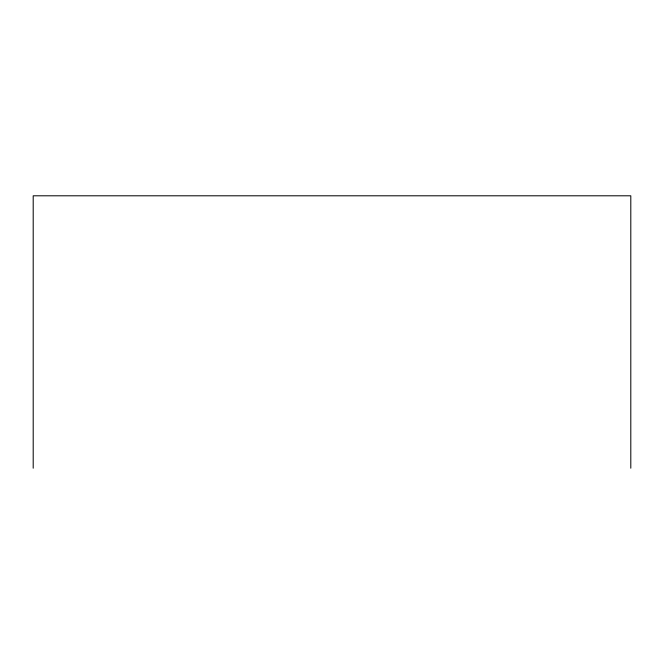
<?xml version="1.0" encoding="UTF-8"?>
<svg xmlns="http://www.w3.org/2000/svg" width="664" height="664" viewBox="0 0 664 664"><rect width="100%" height="100%" fill="white"/><g stroke="black" fill="none" stroke-linecap="round" stroke-linejoin="round"><path stroke-width="1" d="M630.8 468.203L630.8 195.797L33.2 195.797L33.2 468.203"/></g></svg>
